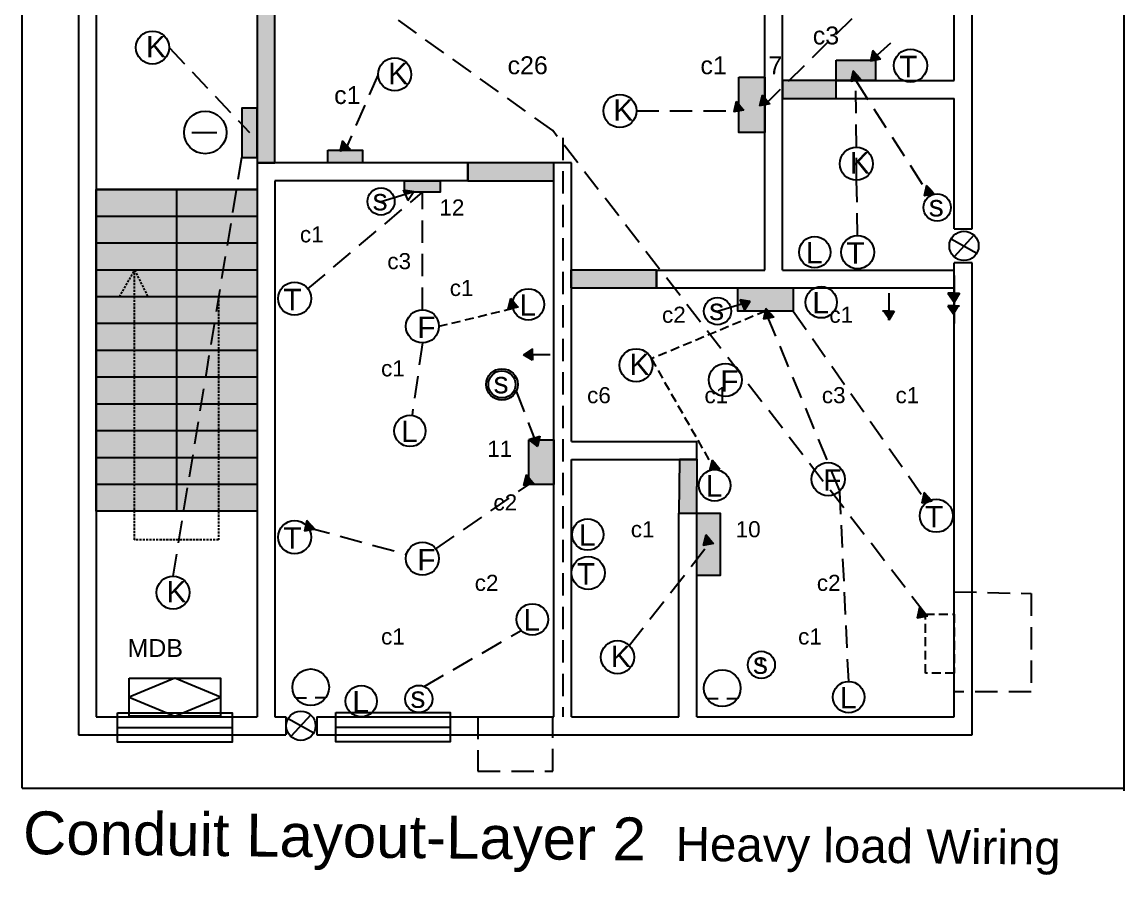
# Model space of a CAD drawing. Header units: inches. Extents: x -866 to 294, y 80 to 33361.
# Drawn here: x -322 to 294, y 80 to 557 of the extents above; entities that cross this region are included whole.
import ezdxf

# ---------------------------------------------------------------- set-up
doc = ezdxf.new("R2010")
doc.units = ezdxf.units.IN
doc.header["$LTSCALE"] = 5
doc.header["$MEASUREMENT"] = 0
doc.linetypes.add('DASHED2', pattern=[0.375, 0.25, -0.125])
doc.linetypes.add('DASHEDX2', pattern=[1.5, 1, -0.5])
doc.styles.get("Standard").update_dxf_attribs({"font": 'arial.ttf', "height": 12})

msp = doc.modelspace()

# ---------------------------------------------------------------- hatches: boundary and pattern name
at = {"linetype": 'Continuous'}
h = msp.add_hatch(color=252, dxfattribs=at)
h.paths.add_polyline_path([(68.5, 282.4), (55.5, 282.4), (55.5, 247.5), (68.5, 247.5)])
h.paths.add_polyline_path([(-24.5, 323.5), (-38.5, 323.5), (-38.5, 298.5), (-24.5, 298.5)])
h.paths.add_polyline_path([(109.5, 408.5), (78.5, 408.5), (78.5, 395.5), (109.5, 395.5)])
h.paths.add_polyline_path([(155.5, 536), (133.5, 536), (133.5, 524.5), (155.5, 524.5)])
h.paths.add_polyline_path([(93.5, 526.5), (79, 526.5), (79, 495.5), (93.5, 495.5)])
h.paths.add_polyline_path([(-37, 746), (-58.5, 746), (-58.5, 736.5), (-37, 736.5)])
h.paths.add_polyline_path([(75, 747.5), (60, 747.5), (60, 736.5), (75, 736.5)])
h.paths.add_polyline_path([(103.5, 747.5), (89.5, 747.5), (89.5, 736.5), (103.5, 736.5)])
h.paths.add_polyline_path([(76.5, 911.5), (48.5, 911.5), (48.5, 903.5), (76.5, 903.5)])
h.paths.add_polyline_path([(10.5, 911.5), (-19.5, 911.5), (-19.5, 903), (10.5, 903)])
h.paths.add_polyline_path([(-94, 584.5), (-115, 584.5), (-115, 574), (-94, 574)])
h.paths.add_polyline_path([(-131.5, 485.5), (-151, 485.5), (-151, 478.5), (-131.5, 478.5)])
h.paths.add_polyline_path([(-190.5, 509), (-199, 509), (-199, 481.5), (-190.5, 481.5)])
h = msp.add_hatch(color=44, dxfattribs=at)
h.paths.add_polyline_path([(-180.5, 562.5), (-190.5, 562.5), (-190.5, 478.5), (-180.5, 478.5)])
h.paths.add_polyline_path([(-180.5, 584.5), (-190.5, 584.5), (-190.5, 562.5), (-180.5, 562.5)])
h = msp.add_hatch(color=42, dxfattribs=at)
h.paths.add_polyline_path([(-180.5, 562.5), (-190.5, 562.5), (-190.5, 478.5), (-180.5, 478.5)])
h.paths.add_polyline_path([(-180.5, 584.5), (-190.5, 584.5), (-190.5, 562.5), (-180.5, 562.5)])
at = {"linetype": 'Continuous', "true_color": 0x000000}
h = msp.add_hatch(color=18, dxfattribs=at)
h.paths.add_polyline_path([(152.64, 535.45), (156.36, 538.79), (154.03, 541.39)])
h.paths.add_polyline_path([(152.64, 535.45), (158.36, 536.55), (156.36, 538.79)])
at = {"linetype": 'Continuous'}
h = msp.add_hatch(color=256, dxfattribs=at)
h.paths.add_polyline_path([(154.03, 541.39), (152.64, 535.45), (156.36, 538.79)])
h.paths.add_polyline_path([(152.64, 535.45), (158.36, 536.55), (156.36, 538.79)])
for color, points in [(54, [(133.5, 524.5), (103.5, 524.5), (103.5, 514.5), (133.5, 514.5)]), (52, [(-24.5, 478.5), (-72.5, 478.5), (-72.5, 468.5), (-24.5, 468.5)]), (252, [(-88, 468.5), (-108, 468.5), (-108, 463.3), (-102.8, 462.47), (-103.11, 462), (-88, 462)]), (52, [(33, 418.5), (-14.5, 418.5), (-14.5, 408.5), (33, 408.5)]), (56, [(55.79, 312.4), (45.79, 312.5), (45.5, 282.5), (55.5, 282.5)])]:
    msp.add_hatch(color=color, dxfattribs=at).paths.add_polyline_path(points)
at = {"linetype": 'Continuous', "true_color": 0x000000}
h = msp.add_hatch(color=18, dxfattribs=at)
h.paths.add_polyline_path([(141.64, 523.95), (145.36, 527.29), (143.03, 529.89)])
h.paths.add_polyline_path([(141.64, 523.95), (147.36, 525.05), (145.36, 527.29)])
at = {"linetype": 'Continuous'}
h = msp.add_hatch(color=256, dxfattribs=at)
h.paths.add_polyline_path([(143.03, 529.89), (141.64, 523.95), (145.36, 527.29)])
h.paths.add_polyline_path([(141.64, 523.95), (147.36, 525.05), (145.36, 527.29)])
at = {"linetype": 'Continuous', "true_color": 0x000000}
h = msp.add_hatch(color=18, dxfattribs=at)
h.paths.add_polyline_path([(76.14, 506.95), (79.86, 510.29), (77.53, 512.89)])
h.paths.add_polyline_path([(76.14, 506.95), (81.86, 508.05), (79.86, 510.29)])
at = {"linetype": 'Continuous'}
h = msp.add_hatch(color=256, dxfattribs=at)
h.paths.add_polyline_path([(77.53, 512.89), (76.14, 506.95), (79.86, 510.29)])
h.paths.add_polyline_path([(76.14, 506.95), (81.86, 508.05), (79.86, 510.29)])
at = {"linetype": 'Continuous', "true_color": 0x000000}
h = msp.add_hatch(color=18, dxfattribs=at)
h.paths.add_polyline_path([(90.64, 510.45), (94.36, 513.79), (92.03, 516.39)])
h.paths.add_polyline_path([(90.64, 510.45), (96.36, 511.55), (94.36, 513.79)])
at = {"linetype": 'Continuous'}
h = msp.add_hatch(color=256, dxfattribs=at)
h.paths.add_polyline_path([(92.03, 516.39), (90.64, 510.45), (94.36, 513.79)])
h.paths.add_polyline_path([(90.64, 510.45), (96.36, 511.55), (94.36, 513.79)])
at = {"linetype": 'Continuous', "true_color": 0x000000}
h = msp.add_hatch(color=18, dxfattribs=at)
h.paths.add_polyline_path([(-144.11, 484.95), (-140.39, 488.29), (-142.72, 490.89)])
h.paths.add_polyline_path([(-144.11, 484.95), (-138.39, 486.05), (-140.39, 488.29)])
at = {"linetype": 'Continuous'}
h = msp.add_hatch(color=256, dxfattribs=at)
h.paths.add_polyline_path([(-142.72, 490.89), (-144.11, 484.95), (-140.39, 488.29)])
h.paths.add_polyline_path([(-144.11, 484.95), (-138.39, 486.05), (-140.39, 488.29)])
h = msp.add_hatch(color=254, dxfattribs=at)
h.paths.add_polyline_path([(-190.5, 433.5), (-235.5, 433.5), (-235.5, 418.5), (-190.5, 418.5)])
h.paths.add_polyline_path([(-190.5, 463.5), (-235.5, 463.5), (-235.5, 448.5), (-190.5, 448.5)])
h.paths.add_polyline_path([(-235.5, 463.5), (-280.5, 463.5), (-280.5, 448.5), (-235.5, 448.5)])
h.paths.add_polyline_path([(-235.5, 448.5), (-280.5, 448.5), (-280.5, 433.5), (-235.5, 433.5)])
h.paths.add_polyline_path([(-190.5, 448.5), (-235.5, 448.5), (-235.5, 433.5), (-190.5, 433.5)])
h.paths.add_polyline_path([(-190.5, 418.5), (-235.5, 418.5), (-235.5, 403.5), (-190.5, 403.5)])
h.paths.add_polyline_path([(-235.5, 433.5), (-280.5, 433.5), (-280.5, 418.5), (-235.5, 418.5)])
h.paths.add_polyline_path([(-235.5, 418.5), (-259, 418.5), (-251.5, 403.5), (-235.5, 403.5)])
h.paths.add_polyline_path([(-235.5, 403.5), (-259, 403.5), (-259, 388.5), (-235.5, 388.5)])
h.paths.add_polyline_path([(-212, 403.5), (-235.5, 403.5), (-235.5, 388.5), (-212, 388.5)])
h.paths.add_polyline_path([(-190.5, 403.5), (-212, 403.5), (-212, 388.5), (-190.5, 388.5)])
h.paths.add_polyline_path([(-259, 403.5), (-280.5, 403.5), (-280.5, 388.5), (-259, 388.5)])
h.paths.add_polyline_path([(-259, 388.5), (-280.5, 388.5), (-280.5, 373.5), (-259, 373.5)])
h.paths.add_polyline_path([(-235.5, 388.5), (-259, 388.5), (-259, 373.5), (-235.5, 373.5)])
h.paths.add_polyline_path([(-190.5, 388.5), (-212, 388.5), (-212, 373.5), (-190.5, 373.5)])
h.paths.add_polyline_path([(-190.5, 373.5), (-212, 373.5), (-212, 358.5), (-190.5, 358.5)])
h.paths.add_polyline_path([(-212, 373.5), (-235.5, 373.5), (-235.5, 358.5), (-212, 358.5)])
h.paths.add_polyline_path([(-235.5, 373.5), (-259, 373.5), (-259, 358.5), (-235.5, 358.5)])
h.paths.add_polyline_path([(-259, 373.5), (-280.5, 373.5), (-280.5, 358.5), (-259, 358.5)])
h.paths.add_polyline_path([(-259, 358.5), (-280.5, 358.5), (-280.5, 343.5), (-259, 343.5)])
h.paths.add_polyline_path([(-235.5, 358.5), (-259, 358.5), (-259, 343.5), (-235.5, 343.5)])
h.paths.add_polyline_path([(-212, 358.5), (-235.5, 358.5), (-235.5, 343.5), (-212, 343.5)])
h.paths.add_polyline_path([(-190.5, 358.5), (-212, 358.5), (-212, 343.5), (-190.5, 343.5)])
h.paths.add_polyline_path([(-190.5, 343.5), (-212, 343.5), (-212, 328.5), (-190.5, 328.5)])
h.paths.add_polyline_path([(-212, 343.5), (-235.5, 343.5), (-235.5, 328.5), (-212, 328.5)])
h.paths.add_polyline_path([(-235.5, 343.5), (-259, 343.5), (-259, 328.5), (-235.5, 328.5)])
h.paths.add_polyline_path([(-259, 343.5), (-280.5, 343.5), (-280.5, 328.5), (-259, 328.5)])
h.paths.add_polyline_path([(-259, 328.5), (-280.5, 328.5), (-280.5, 313.5), (-259, 313.5)])
h.paths.add_polyline_path([(-235.5, 328.5), (-259, 328.5), (-259, 313.5), (-235.5, 313.5)])
h.paths.add_polyline_path([(-235.5, 313.5), (-259, 313.5), (-259, 298.5), (-235.5, 298.5)])
h.paths.add_polyline_path([(-235.5, 298.5), (-259, 298.5), (-259, 283.5), (-235.5, 283.5)])
h.paths.add_polyline_path([(-212, 298.5), (-235.5, 298.5), (-235.5, 283.5), (-212, 283.5)])
h.paths.add_polyline_path([(-190.5, 298.5), (-212, 298.5), (-212, 283.5), (-190.5, 283.5)])
h.paths.add_polyline_path([(-190.5, 313.5), (-212, 313.5), (-212, 298.5), (-190.5, 298.5)])
h.paths.add_polyline_path([(-190.5, 328.5), (-212, 328.5), (-212, 313.5), (-190.5, 313.5)])
h.paths.add_polyline_path([(-212, 328.5), (-235.5, 328.5), (-235.5, 313.5), (-212, 313.5)])
h.paths.add_polyline_path([(-212, 313.5), (-235.5, 313.5), (-235.5, 298.5), (-212, 298.5)])
h.paths.add_polyline_path([(-259, 313.5), (-280.5, 313.5), (-280.5, 298.5), (-259, 298.5)])
h.paths.add_polyline_path([(-259, 298.5), (-280.5, 298.5), (-280.5, 283.5), (-259, 283.5)])
h.paths.add_polyline_path([(-259, 418.5), (-267.5, 403.5), (-259, 403.5)])
h.paths.add_polyline_path([(-259, 418.5), (-259, 403.5), (-251.5, 403.5)], flags=16)
h.paths.add_polyline_path([(-259, 418.5), (-280.5, 418.5), (-280.5, 403.5), (-267.5, 403.5)])
h = msp.add_hatch(color=254, dxfattribs=at)
h.set_gradient(color1=(84, 140, 187), one_color=1, tint=1, name='HEMISPHERICAL')
h.paths.add_polyline_path([(-235.5, 463.5), (-280.5, 463.5), (-280.5, 448.5), (-235.5, 448.5)])
h.paths.add_polyline_path([(-190.5, 463.5), (-235.5, 463.5), (-235.5, 448.5), (-190.5, 448.5)])
h.paths.add_polyline_path([(-190.5, 448.5), (-235.5, 448.5), (-235.5, 433.5), (-190.5, 433.5)])
h.paths.add_polyline_path([(-235.5, 448.5), (-280.5, 448.5), (-280.5, 433.5), (-235.5, 433.5)])
h.paths.add_polyline_path([(-235.5, 433.5), (-280.5, 433.5), (-280.5, 418.5), (-235.5, 418.5)])
h.paths.add_polyline_path([(-190.5, 433.5), (-235.5, 433.5), (-235.5, 418.5), (-190.5, 418.5)])
h.paths.add_polyline_path([(-190.5, 403.5), (-212, 403.5), (-212, 388.5), (-190.5, 388.5)])
h.paths.add_polyline_path([(-212, 403.5), (-235.5, 403.5), (-235.5, 388.5), (-212, 388.5)])
h.paths.add_polyline_path([(-190.5, 418.5), (-235.5, 418.5), (-235.5, 403.5), (-190.5, 403.5)])
h.paths.add_polyline_path([(-235.5, 418.5), (-259, 418.5), (-251.5, 403.5), (-235.5, 403.5)])
h.paths.add_polyline_path([(-259, 418.5), (-259, 403.5), (-251.5, 403.5)], flags=16)
h.paths.add_polyline_path([(-259, 418.5), (-267.5, 403.5), (-259, 403.5)])
h.paths.add_polyline_path([(-259, 418.5), (-280.5, 418.5), (-280.5, 403.5), (-267.5, 403.5)])
h.paths.add_polyline_path([(-259, 403.5), (-280.5, 403.5), (-280.5, 388.5), (-259, 388.5)])
h.paths.add_polyline_path([(-235.5, 403.5), (-259, 403.5), (-259, 388.5), (-235.5, 388.5)])
h.paths.add_polyline_path([(-212, 373.5), (-235.5, 373.5), (-235.5, 358.5), (-212, 358.5)])
h.paths.add_polyline_path([(-212, 388.5), (-235.5, 388.5), (-235.5, 373.5), (-212, 373.5)])
h.paths.add_polyline_path([(-235.5, 388.5), (-259, 388.5), (-259, 373.5), (-235.5, 373.5)])
h.paths.add_polyline_path([(-235.5, 373.5), (-259, 373.5), (-259, 358.5), (-235.5, 358.5)])
h.paths.add_polyline_path([(-259, 388.5), (-280.5, 388.5), (-280.5, 373.5), (-259, 373.5)])
h.paths.add_polyline_path([(-259, 373.5), (-280.5, 373.5), (-280.5, 358.5), (-259, 358.5)])
h.paths.add_polyline_path([(-259, 343.5), (-280.5, 343.5), (-280.5, 328.5), (-259, 328.5)])
h.paths.add_polyline_path([(-259, 358.5), (-280.5, 358.5), (-280.5, 343.5), (-259, 343.5)])
h.paths.add_polyline_path([(-235.5, 358.5), (-259, 358.5), (-259, 343.5), (-235.5, 343.5)])
h.paths.add_polyline_path([(-235.5, 343.5), (-259, 343.5), (-259, 328.5), (-235.5, 328.5)])
h.paths.add_polyline_path([(-212, 343.5), (-235.5, 343.5), (-235.5, 328.5), (-212, 328.5)])
h.paths.add_polyline_path([(-212, 358.5), (-235.5, 358.5), (-235.5, 343.5), (-212, 343.5)])
h.paths.add_polyline_path([(-190.5, 358.5), (-212, 358.5), (-212, 343.5), (-190.5, 343.5)])
h.paths.add_polyline_path([(-190.5, 373.5), (-212, 373.5), (-212, 358.5), (-190.5, 358.5)])
h.paths.add_polyline_path([(-190.5, 388.5), (-212, 388.5), (-212, 373.5), (-190.5, 373.5)])
h.paths.add_polyline_path([(-190.5, 343.5), (-212, 343.5), (-212, 328.5), (-190.5, 328.5)])
h.paths.add_polyline_path([(-190.5, 313.5), (-212, 313.5), (-212, 298.5), (-190.5, 298.5)])
h.paths.add_polyline_path([(-212, 328.5), (-235.5, 328.5), (-235.5, 313.5), (-212, 313.5)])
h.paths.add_polyline_path([(-235.5, 328.5), (-259, 328.5), (-259, 313.5), (-235.5, 313.5)])
h.paths.add_polyline_path([(-259, 328.5), (-280.5, 328.5), (-280.5, 313.5), (-259, 313.5)])
h.paths.add_polyline_path([(-259, 313.5), (-280.5, 313.5), (-280.5, 298.5), (-259, 298.5)])
h.paths.add_polyline_path([(-259, 298.5), (-280.5, 298.5), (-280.5, 283.5), (-259, 283.5)])
h.paths.add_polyline_path([(-235.5, 298.5), (-259, 298.5), (-259, 283.5), (-235.5, 283.5)])
h.paths.add_polyline_path([(-235.5, 313.5), (-259, 313.5), (-259, 298.5), (-235.5, 298.5)])
h.paths.add_polyline_path([(-212, 313.5), (-235.5, 313.5), (-235.5, 298.5), (-212, 298.5)])
h.paths.add_polyline_path([(-212, 298.5), (-235.5, 298.5), (-235.5, 283.5), (-212, 283.5)])
h.paths.add_polyline_path([(-190.5, 298.5), (-212, 298.5), (-212, 283.5), (-190.5, 283.5)])
h = msp.add_hatch(color=254, dxfattribs=at)
h.set_gradient(color1=(84, 140, 187), one_color=1, tint=1, name='SPHERICAL')
h.paths.add_polyline_path([(-235.5, 463.5), (-280.5, 463.5), (-280.5, 448.5), (-235.5, 448.5)])
h.paths.add_polyline_path([(-190.5, 463.5), (-235.5, 463.5), (-235.5, 448.5), (-190.5, 448.5)])
h.paths.add_polyline_path([(-190.5, 448.5), (-235.5, 448.5), (-235.5, 433.5), (-190.5, 433.5)])
h.paths.add_polyline_path([(-235.5, 448.5), (-280.5, 448.5), (-280.5, 433.5), (-235.5, 433.5)])
h.paths.add_polyline_path([(-190.5, 433.5), (-235.5, 433.5), (-235.5, 418.5), (-190.5, 418.5)])
h.paths.add_polyline_path([(-235.5, 433.5), (-280.5, 433.5), (-280.5, 418.5), (-235.5, 418.5)])
h.paths.add_polyline_path([(-259, 418.5), (-280.5, 418.5), (-280.5, 403.5), (-267.5, 403.5)])
h.paths.add_polyline_path([(-259, 418.5), (-267.5, 403.5), (-259, 403.5)])
h.paths.add_polyline_path([(-259, 418.5), (-259, 403.5), (-251.5, 403.5)])
h.paths.add_polyline_path([(-235.5, 418.5), (-259, 418.5), (-251.5, 403.5), (-235.5, 403.5)])
h.paths.add_polyline_path([(-190.5, 418.5), (-235.5, 418.5), (-235.5, 403.5), (-190.5, 403.5)])
h.paths.add_polyline_path([(-259, 403.5), (-280.5, 403.5), (-280.5, 388.5), (-259, 388.5)])
h.paths.add_polyline_path([(-235.5, 403.5), (-259, 403.5), (-259, 388.5), (-235.5, 388.5)])
h.paths.add_polyline_path([(-212, 403.5), (-235.5, 403.5), (-235.5, 388.5), (-212, 388.5)])
h.paths.add_polyline_path([(-190.5, 403.5), (-212, 403.5), (-212, 388.5), (-190.5, 388.5)])
h.paths.add_polyline_path([(-190.5, 388.5), (-212, 388.5), (-212, 373.5), (-190.5, 373.5)])
h.paths.add_polyline_path([(-212, 388.5), (-235.5, 388.5), (-235.5, 373.5), (-212, 373.5)])
h.paths.add_polyline_path([(-235.5, 388.5), (-259, 388.5), (-259, 373.5), (-235.5, 373.5)])
h.paths.add_polyline_path([(-259, 388.5), (-280.5, 388.5), (-280.5, 373.5), (-259, 373.5)])
h.paths.add_polyline_path([(-259, 373.5), (-280.5, 373.5), (-280.5, 358.5), (-259, 358.5)])
h.paths.add_polyline_path([(-235.5, 373.5), (-259, 373.5), (-259, 358.5), (-235.5, 358.5)])
h.paths.add_polyline_path([(-212, 373.5), (-235.5, 373.5), (-235.5, 358.5), (-212, 358.5)])
h.paths.add_polyline_path([(-190.5, 373.5), (-212, 373.5), (-212, 358.5), (-190.5, 358.5)])
h.paths.add_polyline_path([(-259, 358.5), (-280.5, 358.5), (-280.5, 343.5), (-259, 343.5)])
h.paths.add_polyline_path([(-235.5, 358.5), (-259, 358.5), (-259, 343.5), (-235.5, 343.5)])
h.paths.add_polyline_path([(-212, 358.5), (-235.5, 358.5), (-235.5, 343.5), (-212, 343.5)])
h.paths.add_polyline_path([(-190.5, 358.5), (-212, 358.5), (-212, 343.5), (-190.5, 343.5)])
h.paths.add_polyline_path([(-190.5, 343.5), (-212, 343.5), (-212, 328.5), (-190.5, 328.5)])
h.paths.add_polyline_path([(-190.5, 328.5), (-212, 328.5), (-212, 313.5), (-190.5, 313.5)])
h.paths.add_polyline_path([(-212, 328.5), (-235.5, 328.5), (-235.5, 313.5), (-212, 313.5)])
h.paths.add_polyline_path([(-212, 343.5), (-235.5, 343.5), (-235.5, 328.5), (-212, 328.5)])
h.paths.add_polyline_path([(-235.5, 343.5), (-259, 343.5), (-259, 328.5), (-235.5, 328.5)])
h.paths.add_polyline_path([(-235.5, 328.5), (-259, 328.5), (-259, 313.5), (-235.5, 313.5)])
h.paths.add_polyline_path([(-259, 328.5), (-280.5, 328.5), (-280.5, 313.5), (-259, 313.5)])
h.paths.add_polyline_path([(-259, 343.5), (-280.5, 343.5), (-280.5, 328.5), (-259, 328.5)])
h.paths.add_polyline_path([(-259, 313.5), (-280.5, 313.5), (-280.5, 298.5), (-259, 298.5)])
h.paths.add_polyline_path([(-235.5, 313.5), (-259, 313.5), (-259, 298.5), (-235.5, 298.5)])
h.paths.add_polyline_path([(-212, 313.5), (-235.5, 313.5), (-235.5, 298.5), (-212, 298.5)])
h.paths.add_polyline_path([(-190.5, 313.5), (-212, 313.5), (-212, 298.5), (-190.5, 298.5)])
h.paths.add_polyline_path([(-190.5, 298.5), (-212, 298.5), (-212, 283.5), (-190.5, 283.5)])
h.paths.add_polyline_path([(-212, 298.5), (-235.5, 298.5), (-235.5, 283.5), (-212, 283.5)])
h.paths.add_polyline_path([(-235.5, 298.5), (-259, 298.5), (-259, 283.5), (-235.5, 283.5)])
h.paths.add_polyline_path([(-259, 298.5), (-280.5, 298.5), (-280.5, 283.5), (-259, 283.5)])
h = msp.add_hatch(color=146, dxfattribs=at)
h.set_gradient(color1=(35, 64, 88), color2=(91, 145, 190), one_color=1, tint=0.55, name='INVCURVED')
h.paths.add_polyline_path([(-235.5, 463.5), (-280.5, 463.5), (-280.5, 448.5), (-235.5, 448.5)])
h.paths.add_polyline_path([(-190.5, 463.5), (-235.5, 463.5), (-235.5, 448.5), (-190.5, 448.5)])
h.paths.add_polyline_path([(-235.5, 448.5), (-280.5, 448.5), (-280.5, 433.5), (-235.5, 433.5)])
h.paths.add_polyline_path([(-190.5, 448.5), (-235.5, 448.5), (-235.5, 433.5), (-190.5, 433.5)])
h.paths.add_polyline_path([(-235.5, 433.5), (-280.5, 433.5), (-280.5, 418.5), (-235.5, 418.5)])
h.paths.add_polyline_path([(-190.5, 433.5), (-235.5, 433.5), (-235.5, 418.5), (-190.5, 418.5)])
h.paths.add_polyline_path([(-259, 418.5), (-280.5, 418.5), (-280.5, 403.5), (-267.5, 403.5)])
h.paths.add_polyline_path([(-259, 418.5), (-267.5, 403.5), (-259, 403.5)], flags=16)
h.paths.add_polyline_path([(-259, 418.5), (-259, 403.5), (-251.5, 403.5)], flags=16)
h.paths.add_polyline_path([(-235.5, 418.5), (-259, 418.5), (-251.5, 403.5), (-235.5, 403.5)])
h.paths.add_polyline_path([(-190.5, 418.5), (-235.5, 418.5), (-235.5, 403.5), (-190.5, 403.5)])
h.paths.add_polyline_path([(-259, 403.5), (-280.5, 403.5), (-280.5, 388.5), (-259, 388.5)])
h.paths.add_polyline_path([(-235.5, 403.5), (-259, 403.5), (-259, 388.5), (-235.5, 388.5)])
h.paths.add_polyline_path([(-212, 403.5), (-235.5, 403.5), (-235.5, 388.5), (-212, 388.5)])
h.paths.add_polyline_path([(-190.5, 403.5), (-212, 403.5), (-212, 388.5), (-190.5, 388.5)])
h.paths.add_polyline_path([(-259, 388.5), (-280.5, 388.5), (-280.5, 373.5), (-259, 373.5)])
h.paths.add_polyline_path([(-235.5, 388.5), (-259, 388.5), (-259, 373.5), (-235.5, 373.5)])
h.paths.add_polyline_path([(-212, 388.5), (-235.5, 388.5), (-235.5, 373.5), (-212, 373.5)])
h.paths.add_polyline_path([(-190.5, 388.5), (-212, 388.5), (-212, 373.5), (-190.5, 373.5)])
h.paths.add_polyline_path([(-259, 373.5), (-280.5, 373.5), (-280.5, 358.5), (-259, 358.5)])
h.paths.add_polyline_path([(-235.5, 373.5), (-259, 373.5), (-259, 358.5), (-235.5, 358.5)])
h.paths.add_polyline_path([(-212, 373.5), (-235.5, 373.5), (-235.5, 358.5), (-212, 358.5)])
h.paths.add_polyline_path([(-190.5, 373.5), (-212, 373.5), (-212, 358.5), (-190.5, 358.5)])
h.paths.add_polyline_path([(-259, 358.5), (-280.5, 358.5), (-280.5, 343.5), (-259, 343.5)])
h.paths.add_polyline_path([(-235.5, 358.5), (-259, 358.5), (-259, 343.5), (-235.5, 343.5)])
h.paths.add_polyline_path([(-212, 358.5), (-235.5, 358.5), (-235.5, 343.5), (-212, 343.5)])
h.paths.add_polyline_path([(-190.5, 358.5), (-212, 358.5), (-212, 343.5), (-190.5, 343.5)])
h.paths.add_polyline_path([(-259, 343.5), (-280.5, 343.5), (-280.5, 328.5), (-259, 328.5)])
h.paths.add_polyline_path([(-235.5, 343.5), (-259, 343.5), (-259, 328.5), (-235.5, 328.5)])
h.paths.add_polyline_path([(-212, 343.5), (-235.5, 343.5), (-235.5, 328.5), (-212, 328.5)])
h.paths.add_polyline_path([(-190.5, 343.5), (-212, 343.5), (-212, 328.5), (-190.5, 328.5)])
h.paths.add_polyline_path([(-259, 328.5), (-280.5, 328.5), (-280.5, 313.5), (-259, 313.5)])
h.paths.add_polyline_path([(-235.5, 328.5), (-259, 328.5), (-259, 313.5), (-235.5, 313.5)])
h.paths.add_polyline_path([(-212, 328.5), (-235.5, 328.5), (-235.5, 313.5), (-212, 313.5)])
h.paths.add_polyline_path([(-190.5, 328.5), (-212, 328.5), (-212, 313.5), (-190.5, 313.5)])
h.paths.add_polyline_path([(-259, 313.5), (-280.5, 313.5), (-280.5, 298.5), (-259, 298.5)])
h.paths.add_polyline_path([(-235.5, 313.5), (-259, 313.5), (-259, 298.5), (-235.5, 298.5)])
h.paths.add_polyline_path([(-212, 313.5), (-235.5, 313.5), (-235.5, 298.5), (-212, 298.5)])
h.paths.add_polyline_path([(-190.5, 313.5), (-212, 313.5), (-212, 298.5), (-190.5, 298.5)])
h.paths.add_polyline_path([(-259, 298.5), (-280.5, 298.5), (-280.5, 283.5), (-259, 283.5)])
h.paths.add_polyline_path([(-235.5, 298.5), (-259, 298.5), (-259, 283.5), (-235.5, 283.5)])
h.paths.add_polyline_path([(-212, 298.5), (-235.5, 298.5), (-235.5, 283.5), (-212, 283.5)])
h.paths.add_polyline_path([(-190.5, 298.5), (-212, 298.5), (-212, 283.5), (-190.5, 283.5)])
at = {"linetype": 'Continuous', "true_color": 0x000000}
h = msp.add_hatch(color=18, dxfattribs=at)
h.paths.add_polyline_path([(182.65, 459.95), (186.38, 463.29), (184.04, 465.89)])
h.paths.add_polyline_path([(182.65, 459.95), (188.38, 461.05), (186.38, 463.29)])
at = {"linetype": 'Continuous'}
h = msp.add_hatch(color=256, dxfattribs=at)
h.paths.add_polyline_path([(184.04, 465.89), (182.65, 459.95), (186.38, 463.29)])
h.paths.add_polyline_path([(182.65, 459.95), (188.38, 461.05), (186.38, 463.29)])
at = {"linetype": 'Continuous', "true_color": 0x000000}
h = msp.add_hatch(color=18, dxfattribs=at)
h.paths.add_polyline_path([(-50.18, 396.6), (-46.45, 399.94), (-48.79, 402.54)])
h.paths.add_polyline_path([(-50.18, 396.6), (-44.45, 397.7), (-46.45, 399.94)])
at = {"linetype": 'Continuous'}
h = msp.add_hatch(color=256, dxfattribs=at)
h.paths.add_polyline_path([(-48.79, 402.54), (-50.18, 396.6), (-46.45, 399.94)])
h.paths.add_polyline_path([(-50.18, 396.6), (-44.45, 397.7), (-46.45, 399.94)])
at = {"linetype": 'Continuous', "true_color": 0x000000}
h = msp.add_hatch(color=18, dxfattribs=at)
h.paths.add_polyline_path([(85.46, 401.09), (80.82, 399.22), (82.12, 395.98)])
h.paths.add_polyline_path([(85.46, 401.09), (79.7, 402.01), (80.82, 399.22)])
at = {"linetype": 'Continuous'}
h = msp.add_hatch(color=256, dxfattribs=at)
h.paths.add_polyline_path([(82.12, 395.98), (85.46, 401.09), (80.82, 399.22)])
h.paths.add_polyline_path([(80.82, 399.22), (85.46, 401.09), (79.7, 402.01)])
at = {"linetype": 'Continuous', "true_color": 0x000000}
h = msp.add_hatch(color=18, dxfattribs=at)
h.paths.add_polyline_path([(199.5, 400.5), (199.5, 405.5), (196, 405.5)])
h.paths.add_polyline_path([(199.5, 400.5), (202.5, 405.5), (199.5, 405.5)])
at = {"linetype": 'Continuous'}
h = msp.add_hatch(color=256, dxfattribs=at)
h.paths.add_polyline_path([(196, 405.5), (199.5, 400.5), (199.5, 405.5)])
h.paths.add_polyline_path([(199.5, 405.5), (199.5, 400.5), (202.5, 405.5)])
h = msp.add_hatch(color=0, dxfattribs=at)
h.paths.add_polyline_path([(202.5, 405.5), (199.5, 405.5), (199.5, 400.5)])
h.paths.add_polyline_path([(199.5, 405.5), (196, 405.5), (199.5, 400.5)])
at = {"linetype": 'Continuous', "true_color": 0x000000}
h = msp.add_hatch(color=18, dxfattribs=at)
h.paths.add_polyline_path([(199.5, 400.5), (199.5, 405.5), (196, 405.5)])
h.paths.add_polyline_path([(199.5, 400.5), (202.5, 405.5), (199.5, 405.5)])
at = {"linetype": 'Continuous'}
h = msp.add_hatch(color=256, dxfattribs=at)
h.paths.add_polyline_path([(196, 405.5), (199.5, 400.5), (199.5, 405.5)])
h.paths.add_polyline_path([(199.5, 405.5), (199.5, 400.5), (202.5, 405.5)])
h = msp.add_hatch(color=0, dxfattribs=at)
h.paths.add_polyline_path([(202.5, 405.5), (199.5, 405.5), (199.5, 400.5)])
h.paths.add_polyline_path([(199.5, 405.5), (196, 405.5), (199.5, 400.5)])
at = {"linetype": 'Continuous', "true_color": 0x000000}
h = msp.add_hatch(color=18, dxfattribs=at)
h.paths.add_polyline_path([(199.5, 400.5), (199.5, 405.5), (196, 405.5)])
h.paths.add_polyline_path([(199.5, 400.5), (202.5, 405.5), (199.5, 405.5)])
h = msp.add_hatch(color=18, dxfattribs=at)
h.paths.add_polyline_path([(92.79, 390.94), (96.52, 394.28), (94.18, 396.89)])
h.paths.add_polyline_path([(92.79, 390.94), (98.52, 392.05), (96.52, 394.28)])
at = {"linetype": 'Continuous'}
h = msp.add_hatch(color=256, dxfattribs=at)
h.paths.add_polyline_path([(94.18, 396.89), (92.79, 390.94), (96.52, 394.28)])
h.paths.add_polyline_path([(92.79, 390.94), (98.52, 392.05), (96.52, 394.28)])
at = {"linetype": 'Continuous', "true_color": 0x000000}
h = msp.add_hatch(color=18, dxfattribs=at)
h.paths.add_polyline_path([(163, 390.5), (163, 395.5), (159.5, 395.5)])
h.paths.add_polyline_path([(163, 390.5), (166, 395.5), (163, 395.5)])
at = {"linetype": 'Continuous'}
h = msp.add_hatch(color=256, dxfattribs=at)
h.paths.add_polyline_path([(159.5, 395.5), (163, 390.5), (163, 395.5)])
h.paths.add_polyline_path([(163, 395.5), (163, 390.5), (166, 395.5)])
h = msp.add_hatch(color=0, dxfattribs=at)
h.paths.add_polyline_path([(166, 395.5), (163, 395.5), (163, 390.5)])
h.paths.add_polyline_path([(163, 395.5), (159.5, 395.5), (163, 390.5)])
at = {"linetype": 'Continuous', "true_color": 0x000000}
h = msp.add_hatch(color=18, dxfattribs=at)
h.paths.add_polyline_path([(199.5, 393.5), (199.5, 398.5), (196, 398.5)])
h.paths.add_polyline_path([(199.5, 393.5), (202.5, 398.5), (199.5, 398.5)])
h = msp.add_hatch(color=18, dxfattribs=at)
h.paths.add_polyline_path([(-41.5, 371), (-36.5, 371), (-36.5, 374.5)])
h.paths.add_polyline_path([(-41.5, 371), (-36.5, 368), (-36.5, 371)])
at = {"linetype": 'Continuous'}
h = msp.add_hatch(color=256, dxfattribs=at)
h.paths.add_polyline_path([(-36.5, 374.5), (-41.5, 371), (-36.5, 371)])
h.paths.add_polyline_path([(-41.5, 371), (-36.5, 368), (-36.5, 371)])
at = {"linetype": 'Continuous', "true_color": 0x000000}
h = msp.add_hatch(color=18, dxfattribs=at)
h.paths.add_polyline_path([(-33.62, 319.84), (-35.17, 324.59), (-38.5, 323.5)])
h.paths.add_polyline_path([(-33.62, 319.84), (-32.32, 325.52), (-35.17, 324.59)])
at = {"linetype": 'Continuous'}
h = msp.add_hatch(color=256, dxfattribs=at)
h.paths.add_polyline_path([(-38.5, 323.5), (-33.62, 319.84), (-35.17, 324.59)])
h.paths.add_polyline_path([(-33.62, 319.84), (-32.32, 325.52), (-35.17, 324.59)])
at = {"linetype": 'Continuous', "true_color": 0x000000}
h = msp.add_hatch(color=18, dxfattribs=at)
h.paths.add_polyline_path([(62.64, 306.25), (66.36, 309.59), (64.03, 312.2)])
h.paths.add_polyline_path([(62.64, 306.25), (68.36, 307.35), (66.36, 309.59)])
at = {"linetype": 'Continuous'}
h = msp.add_hatch(color=256, dxfattribs=at)
h.paths.add_polyline_path([(64.03, 312.2), (62.64, 306.25), (66.36, 309.59)])
h.paths.add_polyline_path([(62.64, 306.25), (68.36, 307.35), (66.36, 309.59)])
at = {"linetype": 'Continuous', "true_color": 0x000000}
h = msp.add_hatch(color=18, dxfattribs=at)
h.paths.add_polyline_path([(-41.36, 297.95), (-37.64, 301.29), (-39.97, 303.89)])
h.paths.add_polyline_path([(-41.36, 297.95), (-35.64, 299.05), (-37.64, 301.29)])
at = {"linetype": 'Continuous'}
h = msp.add_hatch(color=256, dxfattribs=at)
h.paths.add_polyline_path([(-39.97, 303.89), (-41.36, 297.95), (-37.64, 301.29)])
h.paths.add_polyline_path([(-41.36, 297.95), (-35.64, 299.05), (-37.64, 301.29)])
at = {"linetype": 'Continuous', "true_color": 0x000000}
h = msp.add_hatch(color=18, dxfattribs=at)
h.paths.add_polyline_path([(181.33, 288.04), (185.06, 291.38), (182.72, 293.98)])
h.paths.add_polyline_path([(181.33, 288.04), (187.06, 289.14), (185.06, 291.38)])
at = {"linetype": 'Continuous'}
h = msp.add_hatch(color=256, dxfattribs=at)
h.paths.add_polyline_path([(182.72, 293.98), (181.33, 288.04), (185.06, 291.38)])
h.paths.add_polyline_path([(181.33, 288.04), (187.06, 289.14), (185.06, 291.38)])
at = {"linetype": 'Continuous', "true_color": 0x000000}
h = msp.add_hatch(color=18, dxfattribs=at)
h.paths.add_polyline_path([(-163.99, 272.41), (-160.27, 275.75), (-162.6, 278.36)])
h.paths.add_polyline_path([(-163.99, 272.41), (-158.27, 273.51), (-160.27, 275.75)])
at = {"linetype": 'Continuous'}
h = msp.add_hatch(color=256, dxfattribs=at)
h.paths.add_polyline_path([(-162.6, 278.36), (-163.99, 272.41), (-160.27, 275.75)])
h.paths.add_polyline_path([(-163.99, 272.41), (-158.27, 273.51), (-160.27, 275.75)])
at = {"linetype": 'Continuous', "true_color": 0x000000}
h = msp.add_hatch(color=18, dxfattribs=at)
h.paths.add_polyline_path([(59.14, 264.4), (62.86, 267.74), (60.53, 270.34)])
h.paths.add_polyline_path([(59.14, 264.4), (64.86, 265.5), (62.86, 267.74)])
at = {"linetype": 'Continuous'}
h = msp.add_hatch(color=256, dxfattribs=at)
h.paths.add_polyline_path([(60.53, 270.34), (59.14, 264.4), (62.86, 267.74)])
h.paths.add_polyline_path([(59.14, 264.4), (64.86, 265.5), (62.86, 267.74)])
h = msp.add_hatch(color=3, dxfattribs=at)
h.paths.add_polyline_path([(178.77, 223.78), (182.5, 227.12), (180.16, 229.72)])
h.paths.add_polyline_path([(178.77, 223.78), (184.5, 224.88), (182.5, 227.12)])
h = msp.add_hatch(color=3, dxfattribs=at)
h.paths.add_polyline_path([(180.16, 229.72), (178.77, 223.78), (182.5, 227.12)])
h.paths.add_polyline_path([(182.5, 227.12), (178.77, 223.78), (184.5, 224.88)])

# ---------------------------------------------------------------- linework, layer by layer
for p, q in [((-322, 128.5), (-322, 953.5)), ((294.5, 953.5), (294.5, 127)), ((209.5, 441.5), (209.5, 726.5)), ((-290.5, 676.5), (-290.5, 158.5)), ((-280.5, 666.5), (-280.5, 168.5)), ((199.5, 524.5), (199.5, 620.5)), ((93.5, 418.5), (93.5, 572.5)), ((103.5, 486.5), (103.5, 572.5)), ((163.81, 545.46), (152.64, 535.45)), ((154.03, 541.39), (152.64, 535.45)), ((152.64, 535.45), (156.36, 538.79)), ((152.64, 535.45), (156.36, 538.79)), ((158.36, 536.55), (152.64, 535.45)), ((156.36, 538.79), (154.03, 541.39)), ((156.36, 538.79), (156.36, 538.79)), ((156.36, 538.79), (158.36, 536.55)), ((133.5, 524.5), (199.5, 524.5)), ((133.5, 514.5), (133.5, 524.5)), ((143.03, 529.89), (141.64, 523.95)), ((141.64, 523.95), (145.36, 527.29)), ((141.64, 523.95), (145.36, 527.29)), ((147.36, 525.05), (141.64, 523.95)), ((145.36, 527.29), (143.03, 529.89)), ((145.36, 527.29), (145.36, 527.29)), ((145.36, 527.29), (147.36, 525.05)), ((77.53, 512.89), (76.14, 506.95)), ((79.86, 510.29), (77.53, 512.89)), ((92.03, 516.39), (90.64, 510.45)), ((90.64, 510.45), (94.36, 513.79)), ((90.64, 510.45), (94.36, 513.79)), ((94.36, 513.79), (92.03, 516.39)), ((94.36, 513.79), (94.36, 513.79)), ((94.36, 513.79), (96.36, 511.55)), ((103.5, 418.5), (103.5, 514.5)), ((133.5, 514.5), (199.5, 514.5)), ((199.5, 441.5), (199.5, 514.5)), ((76.14, 506.95), (79.86, 510.29)), ((76.14, 506.95), (79.86, 510.29)), ((81.86, 508.05), (76.14, 506.95)), ((79.86, 510.29), (79.86, 510.29)), ((79.86, 510.29), (81.86, 508.05)), ((96.36, 511.55), (90.64, 510.45)), ((-227, 495.5), (-213, 495.5)), ((-142.72, 490.89), (-144.11, 484.95)), ((-144.11, 484.95), (-140.39, 488.29)), ((-144.11, 484.95), (-140.39, 488.29)), ((-140.39, 488.29), (-142.72, 490.89)), ((-140.39, 488.29), (-140.39, 488.29)), ((-140.39, 488.29), (-138.39, 486.05)), ((-138.39, 486.05), (-144.11, 484.95)), ((-72.5, 478.5), (-190.5, 478.5)), ((-190.5, 478.5), (-190.5, 168.5)), ((-190.5, 478.5), (-190.5, 168.5)), ((-190.5, 478.5), (-190.5, 168.5)), ((-72.5, 478.5), (-180.5, 478.5)), ((-72.5, 478.5), (-180.5, 478.5)), ((-72.5, 468.5), (-72.5, 478.5)), ((-14.5, 478.5), (-24.5, 478.5)), ((-24.5, 168.5), (-24.5, 478.5)), ((-14.5, 322.5), (-14.5, 478.5)), ((-14.5, 322.5), (-14.5, 478.5)), ((-14.5, 322.5), (-14.5, 478.5)), ((-190.5, 463.5), (-280.5, 463.5)), ((-235.5, 463.5), (-235.5, 283.5)), ((-72.5, 468.5), (-180.5, 468.5)), ((-180.5, 468.5), (-180.5, 168.5)), ((-121.15, 456.88), (-102.8, 462.47)), ((-107.44, 460.61), (-108.56, 463.39)), ((-108.56, 463.39), (-102.8, 462.47)), ((-106.14, 457.36), (-102.8, 462.47)), ((184.04, 465.89), (182.65, 459.95)), ((182.65, 459.95), (186.38, 463.29)), ((182.65, 459.95), (186.38, 463.29)), ((186.38, 463.29), (184.04, 465.89)), ((186.38, 463.29), (186.38, 463.29)), ((186.38, 463.29), (188.38, 461.05)), ((-107.44, 460.61), (-106.14, 457.36)), ((188.38, 461.05), (182.65, 459.95)), ((-190.5, 448.5), (-280.5, 448.5)), ((210.56, 438.03), (199.44, 425.97)), ((199.5, 441.5), (209.5, 441.5)), ((-190.5, 433.5), (-280.5, 433.5)), ((197.83, 435.98), (212.17, 428.02)), ((199.5, 168.5), (199.5, 422.5)), ((209.5, 422.5), (199.5, 422.5)), ((209.5, 158.5), (209.5, 422.5)), ((-190.5, 418.5), (-280.5, 418.5)), ((33, 418.5), (93.5, 418.5)), ((33, 418.5), (33, 408.5)), ((103.5, 418.5), (199.5, 418.5)), ((199.5, 415.5), (199.5, 400.5)), ((199.5, 415.5), (199.5, 400.5)), ((199.5, 415.5), (199.5, 388.5)), ((33, 408.5), (199.5, 408.5)), ((199.5, 408.5), (199.5, 393.5)), ((-190.5, 403.5), (-280.5, 403.5)), ((-48.79, 402.54), (-50.18, 396.6)), ((-46.45, 399.94), (-48.79, 402.54)), ((67.12, 395.5), (85.46, 401.09)), ((80.82, 399.22), (79.7, 402.01)), ((79.7, 402.01), (85.46, 401.09)), ((85.46, 401.09), (80.82, 399.22)), ((85.46, 401.09), (80.82, 399.22)), ((82.12, 395.98), (85.46, 401.09)), ((163, 405.5), (163, 390.5)), ((199.5, 405.5), (196, 405.5)), ((196, 405.5), (199.5, 400.5)), ((199.5, 405.5), (196, 405.5)), ((196, 405.5), (199.5, 400.5)), ((199.5, 405.5), (196, 405.5)), ((199.5, 400.5), (199.5, 405.5)), ((199.5, 400.5), (199.5, 405.5)), ((199.5, 405.5), (199.5, 405.5)), ((199.5, 405.5), (202.5, 405.5)), ((202.5, 405.5), (199.5, 400.5)), ((199.5, 400.5), (199.5, 405.5)), ((199.5, 400.5), (199.5, 405.5)), ((199.5, 405.5), (199.5, 405.5)), ((199.5, 405.5), (202.5, 405.5)), ((202.5, 405.5), (199.5, 400.5)), ((199.5, 400.5), (199.5, 405.5)), ((199.5, 405.5), (199.5, 405.5)), ((199.5, 405.5), (202.5, 405.5)), ((-50.18, 396.6), (-46.45, 399.94)), ((-50.18, 396.6), (-46.45, 399.94)), ((-44.45, 397.7), (-50.18, 396.6)), ((-46.45, 399.94), (-46.45, 399.94)), ((-46.45, 399.94), (-44.45, 397.7)), ((80.82, 399.22), (82.12, 395.98)), ((80.82, 399.22), (80.82, 399.22)), ((94.18, 396.89), (92.79, 390.94)), ((96.52, 394.28), (94.18, 396.89)), ((163, 395.5), (159.5, 395.5)), ((163, 390.5), (163, 395.5)), ((163, 390.5), (163, 395.5)), ((163, 395.5), (163, 395.5)), ((163, 395.5), (166, 395.5)), ((166, 395.5), (163, 390.5)), ((199.5, 398.5), (196, 398.5)), ((196, 398.5), (199.5, 393.5)), ((199.5, 393.5), (199.5, 398.5)), ((199.5, 398.5), (199.5, 398.5)), ((199.5, 398.5), (202.5, 398.5)), ((-190.5, 388.5), (-280.5, 388.5)), ((92.79, 390.94), (96.52, 394.28)), ((92.79, 390.94), (96.52, 394.28)), ((98.52, 392.05), (92.79, 390.94)), ((96.52, 394.28), (96.52, 394.28)), ((96.52, 394.28), (98.52, 392.05)), ((-190.5, 373.5), (-280.5, 373.5)), ((-36.5, 374.5), (-41.5, 371)), ((-26.5, 371), (-41.5, 371)), ((-41.5, 371), (-36.5, 371)), ((-41.5, 371), (-36.5, 371)), ((-36.5, 368), (-41.5, 371)), ((-36.5, 371), (-36.5, 374.5)), ((-36.5, 371), (-36.5, 371)), ((-36.5, 371), (-36.5, 368)), ((-190.5, 358.5), (-280.5, 358.5)), ((-190.5, 343.5), (-280.5, 343.5)), ((-190.5, 328.5), (-280.5, 328.5)), ((-35.17, 324.59), (-38.5, 323.5)), ((-38.5, 323.5), (-33.62, 319.84)), ((-35.17, 324.59), (-32.32, 325.52)), ((-33.62, 319.84), (-35.17, 324.59)), ((-33.62, 319.84), (-35.17, 324.59)), ((-35.17, 324.59), (-35.17, 324.59)), ((-32.32, 325.52), (-33.62, 319.84)), ((-14.5, 322.5), (55.5, 322.5)), ((55.5, 312.5), (55.5, 322.5)), ((-190.5, 313.5), (-280.5, 313.5)), ((-14.5, 168.5), (-14.5, 312.5)), ((-14.5, 168.5), (-14.5, 312.5)), ((-14.5, 168.5), (-14.5, 312.5)), ((-14.5, 312.5), (55.5, 312.5)), ((64.03, 312.2), (62.64, 306.25)), ((62.64, 306.25), (66.36, 309.59)), ((62.64, 306.25), (66.36, 309.59)), ((66.36, 309.59), (64.03, 312.2)), ((66.36, 309.59), (66.36, 309.59)), ((66.36, 309.59), (68.36, 307.35)), ((-39.97, 303.89), (-41.36, 297.95)), ((-37.64, 301.29), (-39.97, 303.89)), ((68.36, 307.35), (62.64, 306.25)), ((-190.5, 298.5), (-280.5, 298.5)), ((-41.36, 297.95), (-37.64, 301.29)), ((-41.36, 297.95), (-37.64, 301.29)), ((-35.64, 299.05), (-41.36, 297.95)), ((-37.64, 301.29), (-37.64, 301.29)), ((-37.64, 301.29), (-35.64, 299.05)), ((182.72, 293.98), (181.33, 288.04)), ((181.33, 288.04), (185.06, 291.38)), ((181.33, 288.04), (185.06, 291.38)), ((185.06, 291.38), (182.72, 293.98)), ((185.06, 291.38), (185.06, 291.38)), ((185.06, 291.38), (187.06, 289.14)), ((187.06, 289.14), (181.33, 288.04)), ((-190.5, 283.5), (-280.5, 283.5)), ((-162.6, 278.36), (-163.99, 272.41)), ((-160.27, 275.75), (-162.6, 278.36)), ((45.5, 168.5), (45.5, 282.5)), ((45.5, 282.5), (55.5, 282.5)), ((55.5, 168.5), (55.5, 282.5)), ((-163.99, 272.41), (-160.27, 275.75)), ((-163.99, 272.41), (-160.27, 275.75)), ((-158.27, 273.51), (-163.99, 272.41)), ((-160.27, 275.75), (-160.27, 275.75)), ((-160.27, 275.75), (-158.27, 273.51)), ((60.53, 270.34), (59.14, 264.4)), ((59.14, 264.4), (62.86, 267.74)), ((59.14, 264.4), (62.86, 267.74)), ((64.86, 265.5), (59.14, 264.4)), ((62.86, 267.74), (60.53, 270.34)), ((62.86, 267.74), (62.86, 267.74)), ((62.86, 267.74), (64.86, 265.5)), ((91.64, 197.55), (91.64, 200.7)), ((-236.54, 190.16), (-262.09, 179.48)), ((-210.99, 179.48), (-236.54, 190.16)), ((-262.09, 179.48), (-236.54, 168.81)), ((-236.54, 168.81), (-210.99, 179.48)), ((-168.93, 179.16), (-162.87, 179.2)), ((-157.97, 179.24), (-151.99, 179.29)), ((72.28, 178.74), (78.26, 178.79)), ((61.32, 178.66), (67.38, 178.7)), ((-280.5, 168.5), (-190.5, 168.5)), ((-180.5, 168.5), (-174.5, 168.5)), ((-174.5, 168.5), (-174.5, 158.5)), ((-173.17, 167.48), (-158.83, 159.52)), ((-160.44, 169.53), (-171.56, 157.47)), ((-157, 168.5), (-157, 158.5)), ((-157, 168.5), (-24.5, 168.5)), ((-14.5, 168.5), (45.5, 168.5)), ((55.5, 168.5), (199.5, 168.5)), ((-290.5, 158.5), (-174.5, 158.5)), ((-190.5, 158.5), (-174.5, 158.5)), ((-190.5, 158.5), (-174.5, 158.5)), ((-157, 158.5), (209.5, 158.5)), ((-157, 158.5), (-14.5, 158.5)), ((-157, 158.5), (-14.5, 158.5)), ((-322, 128.5), (294.5, 128.5))]:
    msp.add_line(p, q, dxfattribs=at)
at = {"color": 3, "linetype": 'DASHED2', "ltscale": 10}
for p, q in [((-25, 496.5), (-148.5, 584.7)), ((183.5, 226), (-25, 496.5)), ((-19.5, 492.57), (-19.5, 168.5))]:
    msp.add_line(p, q, dxfattribs=at)
at = {"linetype": 'DASHED2', "ltscale": 10}
for p, q in [((93.5, 511), (154.03, 570.74)), ((-239.74, 543), (-194.75, 495.5)), ((-122.76, 528), (-141.25, 485.5)), ((144.93, 468.74), (144.5, 524.5)), ((144.5, 524.5), (185.9, 459.9)), ((21.76, 507.5), (79, 507.5)), ((-237.5, 247.26), (-199, 481.5)), ((145.5, 437.76), (144.93, 468.74)), ((-162.05, 408), (-98, 462)), ((-98, 396.26), (-98, 462)), ((135.54, 294.94), (94, 395.5)), ((109.5, 395.5), (184.2, 288.59)), ((-98, 377.74), (-103.76, 337.22)), ((-45.54, 350.74), (-33.62, 319.84)), ((-90.51, 262.45), (-38.5, 298.5)), ((140.5, 188.3), (135.54, 294.94)), ((-162.05, 274.5), (-106.93, 259.44)), ((17.73, 208.38), (62, 264.95)), ((199.5, 238.5), (242.5, 237.5)), ((242.5, 237.5), (242.5, 182.5)), ((-97.03, 185.5), (-42.69, 216.74)), ((242.5, 182.5), (199.5, 182.5)), ((-67, 168.5), (-67, 138)), ((-25, 138), (-25, 168.5)), ((-67, 138), (-25, 138))]:
    msp.add_line(p, q, dxfattribs=at)
at = {"linetype": 'DASHED2'}
for p, q in [((-267.5, 403.5), (-259, 418.5)), ((-259, 267.5), (-259, 418.5)), ((-259, 418.5), (-251.5, 403.5)), ((-212, 403.5), (-212, 267.5)), ((-212, 267.5), (-259, 267.5))]:
    msp.add_line(p, q, dxfattribs=at)
at = {"linetype": 'DASHEDX2'}
for p, q in [((-88.74, 387), (-47.31, 397.15)), ((94, 395.5), (30.09, 368.81)), ((30.09, 368.81), (65.5, 306.8)), ((199.5, 238.5), (199.5, 238.5)), ((209.5, 239.5), (209.5, 239.5))]:
    msp.add_line(p, q, dxfattribs=at)
at = {"color": 3, "linetype": 'Continuous'}
for p, q in [((180.16, 229.72), (178.77, 223.78)), ((182.5, 227.12), (180.16, 229.72)), ((178.77, 223.78), (182.5, 227.12)), ((178.77, 223.78), (182.5, 227.12)), ((184.5, 224.88), (178.77, 223.78)), ((182.5, 227.12), (182.5, 227.12)), ((182.5, 227.12), (184.5, 224.88))]:
    msp.add_line(p, q, dxfattribs=at)
at = {"linetype": 'ByBlock'}
for p, q in [((-268.5, 162.5), (-204.5, 162.5)), ((-146.5, 162.75), (-82.5, 162.75)), ((-146.5, 162.75), (-82.5, 162.75))]:
    msp.add_line(p, q, dxfattribs=at)
at = {"linetype": 'Continuous'}
for points in [[(-180.5, 584.5), (-190.5, 584.5), (-190.5, 478.5), (-180.5, 478.5)], [(133.5, 536), (155.5, 536), (155.5, 524.5), (133.5, 524.5)], [(79, 526.5), (93.5, 526.5), (93.5, 495.5), (79, 495.5)], [(103.5, 514.5), (133.5, 514.5), (133.5, 524.5), (103.5, 524.5)], [(-190.5, 509), (-199, 509), (-199, 481.5), (-190.5, 481.5)], [(-151, 485.5), (-131.5, 485.5), (-131.5, 478.5), (-151, 478.5)], [(-72.5, 468.5), (-24.5, 468.5), (-24.5, 478.5), (-72.5, 478.5)], [(-280.5, 463.5), (-190.5, 463.5), (-190.5, 283.5), (-280.5, 283.5)], [(-108, 468.5), (-88, 468.5), (-88, 462), (-108, 462)], [(-15, 408.5), (33, 408.5), (33, 418.5), (-15, 418.5)], [(78.5, 408.5), (109.5, 408.5), (109.5, 395.5), (78.5, 395.5)], [(-38.5, 323.5), (-24.5, 323.5), (-24.5, 298.5), (-38.5, 298.5)], [(45.79, 312.5), (45.5, 282.5), (55.5, 282.4), (55.79, 312.4)], [(55.5, 282.4), (68.5, 282.4), (68.5, 247.5), (55.5, 247.5)], [(-262.09, 190.16), (-210.99, 190.16), (-210.99, 168.81), (-262.09, 168.81)]]:
    msp.add_lwpolyline(points, close=True, dxfattribs=at)
at = {"linetype": 'DASHEDX2'}
msp.add_lwpolyline([(183.5, 226), (199.5, 226), (199.5, 193), (183.5, 193)], close=True, dxfattribs=at)
at = {"linetype": 'ByBlock'}
for points in [[(-268.5, 170.75), (-204.5, 170.75), (-204.5, 154.25), (-268.5, 154.25)], [(-146.5, 170.99), (-82.5, 170.99), (-82.5, 154.5), (-146.5, 154.5)], [(-146.5, 170.99), (-82.5, 170.99), (-82.5, 154.5), (-146.5, 154.5)]]:
    msp.add_lwpolyline(points, close=True, dxfattribs=at)
at = {"linetype": 'Continuous'}
for centre, radius in [((-249, 543), 9.26), ((-113.5, 528), 9.26), ((175.08, 532.88), 9.26), ((12.5, 507.5), 9.26), ((-219.5, 495.5), 11.88), ((144.77, 478), 9.26), ((-121.15, 456.88), 7.6), ((190, 453.5), 7.6), ((145.5, 428.5), 9.26), ((205, 432), 8.2), ((121.5, 428.5), 8.8), ((-169.5, 402.5), 9.26), ((-38.76, 399.25), 8.8), ((125.11, 400.47), 8.8), ((67.12, 395.5), 7.6), ((-98, 387), 9.26), ((21.54, 365.24), 9.26), ((71.5, 357), 9.26), ((-53.5, 354.5), 8.8), ((-53.5, 354.5), 7.6), ((-105, 328.5), 8.8), ((129, 301.5), 9.26), ((65.5, 298), 8.8), ((189.5, 281), 9.26), ((-169.5, 269), 9.26), ((-5.5, 270.5), 8.8), ((-98, 257), 9.26), ((-5.24, 248.99), 9.26), ((-237.5, 238), 9.26), ((-36.5, 223), 8.8), ((11.13, 201.88), 9.26), ((91.64, 197.55), 7.6), ((-160.5, 185), 10.25), ((69.75, 184.5), 10.25), ((-132.24, 177.25), 8.8), ((-100, 178.5), 7.6), ((140.5, 179.5), 8.8), ((-166, 163.5), 8.2)]:
    msp.add_circle(centre, radius, dxfattribs=at)

# ---------------------------------------------------------------- texts
at = {"linetype": 'ByBlock', "insert": (-225, 921.5), "char_height": 10, "width": 469, "attachment_point": 1}
msp.add_mtext('   \\P\\P                   c1                                                             c1\\P                                          c1          c1                                 c1\\P\\P                                                      c1                  c1\\P \\P               c5        c2                        \\P                                               c3                  c3                c3             c1\\P\\P                c1    \\P\\P    \\P               {\\C3;c52                               }c1{\\C3;  }                                  c1      c2\\P                                            {\\C1;14 }                     \\P\\P\\P               c1                                     c2              c5              \\P\\P                         \\P                                                                  c1\\P  \\P                                                                                         c3\\P                                            {\\C3; c26}                      c1     {\\C1; 7} \\P                    c1\\P            ', dxfattribs=at)
at = {"linetype": 'DASHEDX2', "char_height": 12, "attachment_point": 1}
for s, insert, width in [('  K', (-262, 549.5), 29.5), (' T', (164.08, 538.38), 32), ('  K', (-126.5, 534.5), 29.5), ('  K', (-0.5, 514), 29.5), ('  K', (131.77, 484.5), 29.5), ('    {\\H0.75x;                     \\C1;12\\C256;\\P    c1               \\P                  c3        \\P                            c1              \\P                                                              c2                       c1          \\P\\P                 c1                       \\P                                                  c6               c1               c3        c1\\P\\P                                 \\C1; 11\\C256;            \\P                           \\P                                   c2  \\P                                                         c1             \\C1;10\\C256;             \\P\\P                                c2                                                   c2                       \\P\\P                 c1                                                               c1                 }', (-180.5, 458), 380), ('  s', (-135.15, 463.88), 35.5), ('  s', (176, 460.5), 35.5), ('  L', (107.24, 434.25), 27.5), (' T', (134.5, 434), 32), (' T', (-180.5, 408), 32), ('  L', (-53.02, 404.99), 27.5), ('  L', (110.85, 406.22), 27.5), ('  s', (53.12, 402.5), 35.5), (' F', (-105.49, 392.45), 14.9793), ('  K', (8.54, 371.74), 29.5), ('  s', (-67.5, 361.5), 35.5), (' F', (64.01, 362.45), 14.9793), ('  L', (-119.26, 334.25), 27.5), ('  L', (51.24, 303.75), 27.5), (' F', (121.51, 306.95), 14.9793), (' T', (178.5, 286.5), 32), (' T', (-180.5, 274.5), 32), ('  L', (-19.76, 276.25), 27.5), (' F', (-105.49, 262.45), 14.9793), (' T', (-16.24, 254.49), 32), ('  K', (-250.5, 244.5), 29.5), ('  L', (-50.76, 228.75), 27.5), ('  K', (-1.87, 208.38), 29.5), ('  s', (77.64, 204.55), 35.5), ('  L', (126.24, 185.25), 27.5), ('  L', (-146.5, 183), 27.5), ('  s', (-114, 185.5), 35.5)]:
    msp.add_mtext(s, dxfattribs=dict(at, insert=insert, width=width))
at = {"linetype": 'Continuous', "insert": (-263, 212), "char_height": 10, "width": 52.0106, "attachment_point": 1}
msp.add_mtext('{\\C1;MDB}', dxfattribs=at)
at = {"linetype": 'ByBlock', "insert": (-321.29, 115.68), "char_height": 24, "width": 890.6288, "attachment_point": 1, "rotation": 359.41007}
msp.add_mtext('Conduit Layout-Layer 2 {\\H0.7917x; Heavy load Wiring}', dxfattribs=at)

doc.saveas('drawing.dxf')
